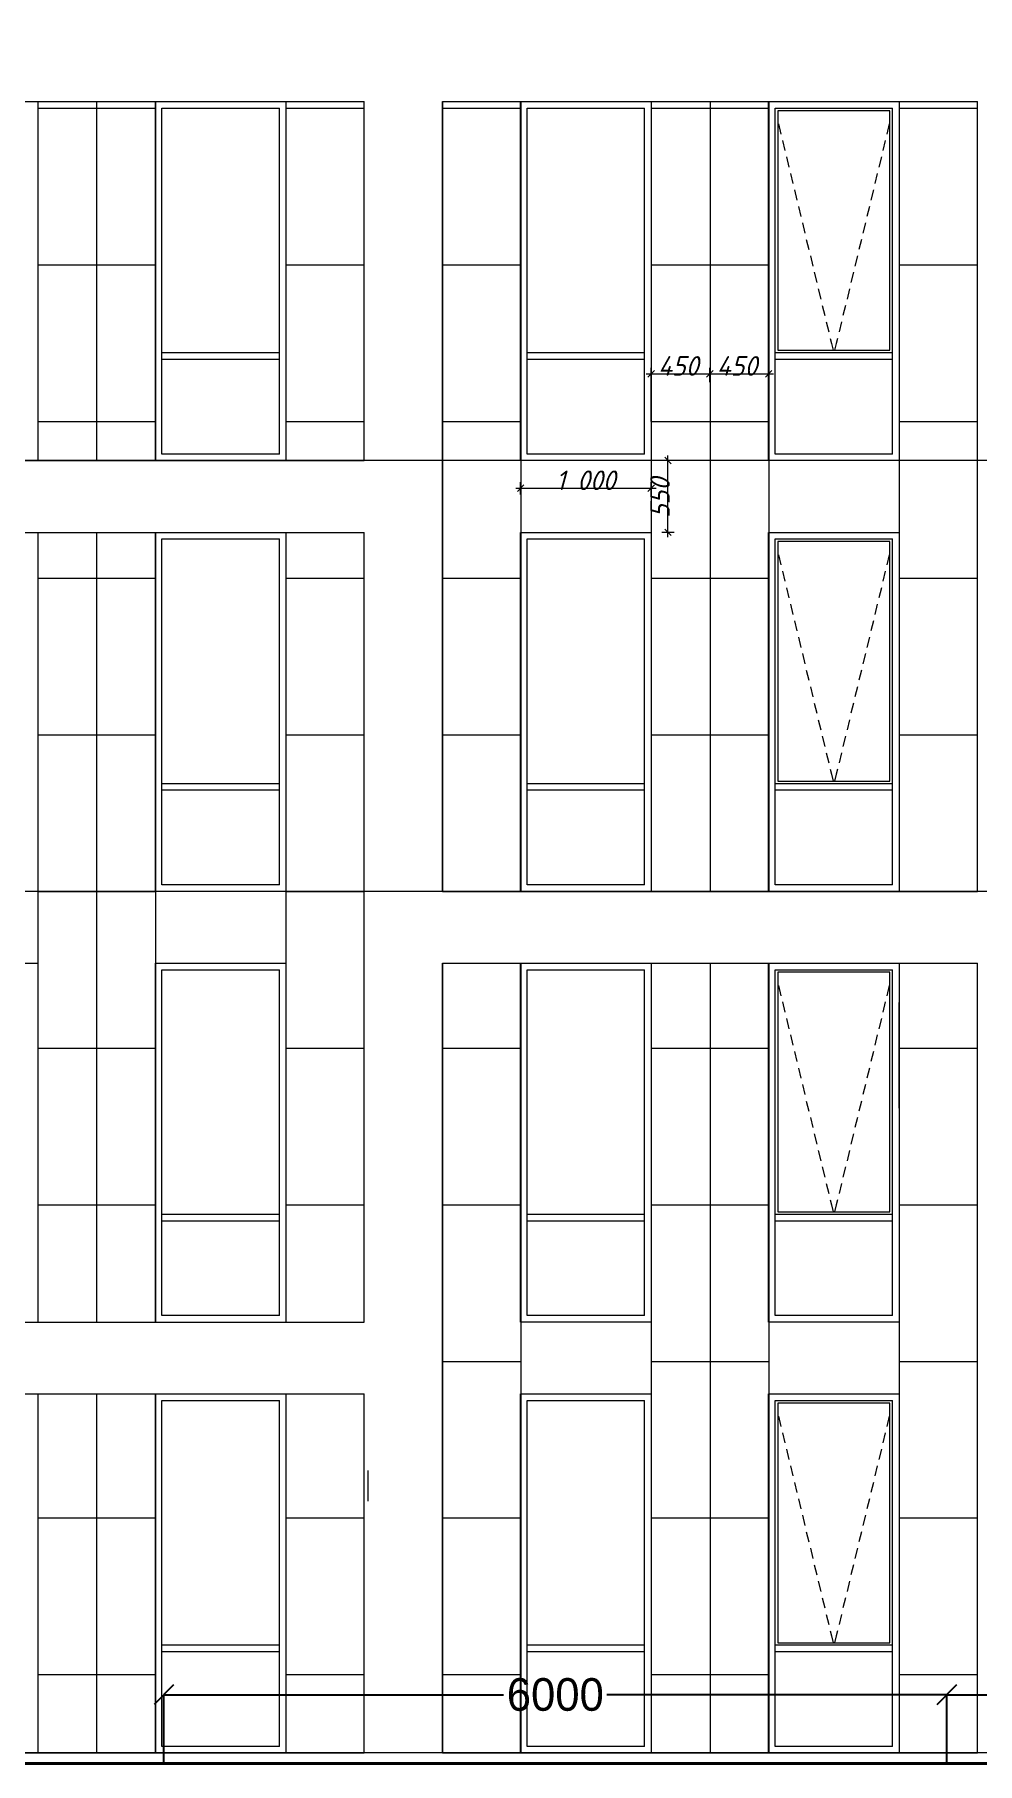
# Model space of a CAD drawing. Header units: millimetres. Extents: x 1499747 to 4230374, y -28481 to 441852.
# Drawn here: x 4077068 to 4084293, y 230445 to 243689 of the extents above; entities that cross this region are included whole.
import ezdxf
from ezdxf.xclip import XClip

# ---------------------------------------------------------------- set-up
doc = ezdxf.new("R2010")
doc.units = ezdxf.units.MM
doc.header["$MEASUREMENT"] = 0
doc.header["$XCLIPFRAME"] = 0
doc.layers.add('0_ANNOT_Dimensions', color=7, linetype='Continuous')
for name, color, linetype, lineweight in [('1 Фасад_42_Витражные окна_Ном._пера__1_Ном._пера__7', 7, 'Continuous', 18), ('1 Фасад_42_Витражные окна_Ном._пера__20_Ном._пера__1', 1, 'Continuous', 18), ('1 Фасад_42_Витражные окна_Ном._пера__92_Ном._пера__233', 233, 'Continuous', 18), ('1 Фасад_42_Выступы_Ном._пера__1_Ном._пера__7', 7, 'Continuous', 18), ('1 Фасад_42_Отделка керамика_Ном._пера__1_Ном._пера__7', 7, 'Continuous', 18), ('1 Фасад_42_Сетка кладки_Ном._пера__20_Ном._пера__1', 1, 'Continuous', 18), ('1 Фасад_42_Сетка кладки_Ном._пера__5_Ном._пера__5', 5, 'Continuous', 18), ('1 Фасад_42_Сетка кладки_Ном._пера__62_Ном._пера__253', 252, 'Continuous', 18), ('Кабель 2х6 mm', 150, 'Continuous', 30)]:
    doc.layers.add(name, color=color, linetype=linetype, lineweight=lineweight)
doc.styles.add('СГЕНЕРИР_СТИЛЬ_1', font='')
doc.styles.get('СГЕНЕРИР_СТИЛЬ_1').set_extended_font_data('GOST Common', italic=True)
doc.dimstyles.get("Standard").update_dxf_attribs({"dimtxt": 0.18, "dimasz": 0.18, "dimexe": 0.18, "dimexo": 0.0625, "dimgap": 0.09, "dimtad": 0, "dimtih": 1, "dimtoh": 1, "dimdec": 4, "dimzin": 0, "dimdsep": 46, "dimtxsty": 'Standard', "dimcen": 0.09, "dimadec": 0, "dimazin": 0, "dimtfac": 1, "dimtdec": 4, "dimtofl": 0, "dimtmove": 0, "dimatfit": 3, "dimfxl": 1, "dimtolj": 1, "dimtzin": 0, "dimarcsym": 0})

# ---------------------------------------------------------------- blocks, each defined once
blk = doc.blocks.new('Чертеж_5_42', base_point=(1557140, 9891))
at = {"layer": '1 Фасад_42_Витражные окна_Ном._пера__1_Ном._пера__7', "color": 252, "linetype": 'Continuous', "true_color": 0x939598}
for p, q in [((1508191, 32391), (1508191, 32691)), ((1508191, 32691), (1508641, 32691)), ((1508641, 32691), (1509091, 32691)), ((1509091, 32391), (1509091, 32691)), ((1510990, 32391), (1510990, 32691)), ((1510990, 32691), (1511440, 32691)), ((1511440, 32691), (1511890, 32691)), ((1511890, 32391), (1511890, 32691)), ((1512890, 32391), (1512890, 32691)), ((1512890, 32691), (1513340, 32691)), ((1512910, 32671), (1512910, 30836)), ((1513770, 32671), (1512910, 32671)), ((1513340, 32691), (1513790, 32691)), ((1513770, 30836), (1513770, 32671)), ((1513790, 32391), (1513790, 32691)), ((1508191, 30991), (1508191, 32391)), ((1509091, 30991), (1509091, 32391)), ((1510990, 30991), (1510990, 32391)), ((1511890, 30991), (1511890, 32391)), ((1512890, 30991), (1512890, 32391)), ((1513790, 30991), (1513790, 32391)), ((1508191, 30816), (1508191, 30991)), ((1509091, 30816), (1509091, 30991)), ((1510990, 30816), (1510990, 30991)), ((1511890, 30816), (1511890, 30991)), ((1512890, 30816), (1512890, 30991)), ((1513790, 30816), (1513790, 30991)), ((1508191, 30791), (1508191, 30816)), ((1508641, 30816), (1508191, 30816)), ((1508191, 30766), (1508191, 30791)), ((1508191, 30041), (1508191, 30766)), ((1508641, 30766), (1508191, 30766)), ((1509091, 30816), (1508641, 30816)), ((1509091, 30766), (1508641, 30766)), ((1509091, 30791), (1509091, 30816)), ((1509091, 30766), (1509091, 30791)), ((1509091, 30041), (1509091, 30766)), ((1510990, 30791), (1510990, 30816)), ((1511440, 30816), (1510990, 30816)), ((1510990, 30766), (1510990, 30791)), ((1510990, 30041), (1510990, 30766)), ((1511440, 30766), (1510990, 30766)), ((1511890, 30816), (1511440, 30816)), ((1511890, 30766), (1511440, 30766)), ((1511890, 30791), (1511890, 30816)), ((1511890, 30766), (1511890, 30791)), ((1511890, 30041), (1511890, 30766)), ((1512890, 30791), (1512890, 30816)), ((1513340, 30816), (1512890, 30816)), ((1512890, 30766), (1512890, 30791)), ((1512890, 30041), (1512890, 30766)), ((1513340, 30766), (1512890, 30766)), ((1512910, 30836), (1513770, 30836)), ((1513790, 30816), (1513340, 30816)), ((1513790, 30766), (1513340, 30766)), ((1513790, 30791), (1513790, 30816)), ((1513790, 30766), (1513790, 30791)), ((1513790, 30041), (1513790, 30766)), ((1508641, 30041), (1508191, 30041)), ((1509091, 30041), (1508641, 30041)), ((1511440, 30041), (1510990, 30041)), ((1511890, 30041), (1511440, 30041)), ((1513340, 30041), (1512890, 30041)), ((1513790, 30041), (1513340, 30041)), ((1508191, 29091), (1508191, 29391)), ((1508191, 29391), (1508641, 29391)), ((1508641, 29391), (1509091, 29391)), ((1509091, 29091), (1509091, 29391)), ((1510990, 29091), (1510990, 29391)), ((1510990, 29391), (1511440, 29391)), ((1511440, 29391), (1511890, 29391)), ((1511890, 29091), (1511890, 29391)), ((1512890, 29091), (1512890, 29391)), ((1512890, 29391), (1513340, 29391)), ((1512910, 29371), (1512910, 27536)), ((1513770, 29371), (1512910, 29371)), ((1513340, 29391), (1513790, 29391)), ((1513770, 27536), (1513770, 29371)), ((1513790, 29091), (1513790, 29391)), ((1508191, 27691), (1508191, 29091)), ((1509091, 27691), (1509091, 29091)), ((1510990, 27691), (1510990, 29091)), ((1511890, 27691), (1511890, 29091)), ((1512890, 27691), (1512890, 29091)), ((1513790, 27691), (1513790, 29091)), ((1508191, 27516), (1508191, 27691)), ((1509091, 27516), (1509091, 27691)), ((1510990, 27516), (1510990, 27691)), ((1511890, 27516), (1511890, 27691)), ((1512890, 27516), (1512890, 27691)), ((1513790, 27516), (1513790, 27691)), ((1508191, 27491), (1508191, 27516)), ((1508641, 27516), (1508191, 27516)), ((1508191, 27466), (1508191, 27491)), ((1508191, 26741), (1508191, 27466)), ((1508641, 27466), (1508191, 27466)), ((1509091, 27516), (1508641, 27516)), ((1509091, 27466), (1508641, 27466)), ((1509091, 27491), (1509091, 27516)), ((1509091, 27466), (1509091, 27491)), ((1509091, 26741), (1509091, 27466)), ((1510990, 27491), (1510990, 27516)), ((1511440, 27516), (1510990, 27516)), ((1510990, 27466), (1510990, 27491)), ((1510990, 26741), (1510990, 27466)), ((1511440, 27466), (1510990, 27466)), ((1511890, 27516), (1511440, 27516)), ((1511890, 27466), (1511440, 27466)), ((1511890, 27491), (1511890, 27516)), ((1511890, 27466), (1511890, 27491)), ((1511890, 26741), (1511890, 27466)), ((1512890, 27491), (1512890, 27516)), ((1513340, 27516), (1512890, 27516)), ((1512890, 27466), (1512890, 27491)), ((1512890, 26741), (1512890, 27466)), ((1513340, 27466), (1512890, 27466)), ((1512910, 27536), (1513770, 27536)), ((1513790, 27516), (1513340, 27516)), ((1513790, 27466), (1513340, 27466)), ((1513790, 27491), (1513790, 27516)), ((1513790, 27466), (1513790, 27491)), ((1513790, 26741), (1513790, 27466)), ((1508641, 26741), (1508191, 26741)), ((1509091, 26741), (1508641, 26741)), ((1511440, 26741), (1510990, 26741)), ((1511890, 26741), (1511440, 26741)), ((1513340, 26741), (1512890, 26741)), ((1513790, 26741), (1513340, 26741)), ((1508191, 25791), (1508191, 26091)), ((1508191, 26091), (1508641, 26091)), ((1508641, 26091), (1509091, 26091)), ((1509091, 25791), (1509091, 26091)), ((1510990, 25791), (1510990, 26091)), ((1510990, 26091), (1511440, 26091)), ((1511440, 26091), (1511890, 26091)), ((1511890, 25791), (1511890, 26091)), ((1512890, 25791), (1512890, 26091)), ((1512890, 26091), (1513340, 26091)), ((1513340, 26091), (1513790, 26091)), ((1513790, 25791), (1513790, 26091)), ((1512910, 26071), (1512910, 24236)), ((1513770, 26071), (1512910, 26071)), ((1513770, 24236), (1513770, 26071)), ((1508191, 24391), (1508191, 25791)), ((1509091, 24391), (1509091, 25791)), ((1510990, 24391), (1510990, 25791)), ((1511890, 24391), (1511890, 25791)), ((1512890, 24391), (1512890, 25791)), ((1513790, 24391), (1513790, 25791)), ((1508191, 24216), (1508191, 24391)), ((1509091, 24216), (1509091, 24391)), ((1510990, 24216), (1510990, 24391)), ((1511890, 24216), (1511890, 24391)), ((1512890, 24216), (1512890, 24391)), ((1513790, 24216), (1513790, 24391)), ((1512910, 24236), (1513770, 24236)), ((1508191, 24191), (1508191, 24216)), ((1508641, 24216), (1508191, 24216)), ((1508191, 24166), (1508191, 24191)), ((1508191, 23441), (1508191, 24166)), ((1508641, 24166), (1508191, 24166)), ((1509091, 24216), (1508641, 24216)), ((1509091, 24166), (1508641, 24166)), ((1509091, 24191), (1509091, 24216)), ((1509091, 24166), (1509091, 24191)), ((1509091, 23441), (1509091, 24166)), ((1510990, 24191), (1510990, 24216)), ((1511440, 24216), (1510990, 24216)), ((1510990, 24166), (1510990, 24191)), ((1510990, 23441), (1510990, 24166)), ((1511440, 24166), (1510990, 24166)), ((1511890, 24216), (1511440, 24216)), ((1511890, 24166), (1511440, 24166)), ((1511890, 24191), (1511890, 24216)), ((1511890, 24166), (1511890, 24191)), ((1511890, 23441), (1511890, 24166)), ((1512890, 24191), (1512890, 24216)), ((1513340, 24216), (1512890, 24216)), ((1512890, 24166), (1512890, 24191)), ((1512890, 23441), (1512890, 24166)), ((1513340, 24166), (1512890, 24166)), ((1513790, 24216), (1513340, 24216)), ((1513790, 24166), (1513340, 24166)), ((1513790, 24191), (1513790, 24216)), ((1513790, 24166), (1513790, 24191)), ((1513790, 23441), (1513790, 24166)), ((1508641, 23441), (1508191, 23441)), ((1509091, 23441), (1508641, 23441)), ((1511440, 23441), (1510990, 23441)), ((1511890, 23441), (1511440, 23441)), ((1513340, 23441), (1512890, 23441)), ((1513790, 23441), (1513340, 23441)), ((1508191, 22491), (1508191, 22791)), ((1508191, 22791), (1508641, 22791)), ((1508641, 22791), (1509091, 22791)), ((1509091, 22491), (1509091, 22791)), ((1510990, 22491), (1510990, 22791)), ((1510990, 22791), (1511440, 22791)), ((1511440, 22791), (1511890, 22791)), ((1511890, 22491), (1511890, 22791)), ((1512890, 22491), (1512890, 22791)), ((1512890, 22791), (1513340, 22791)), ((1513340, 22791), (1513790, 22791)), ((1513790, 22491), (1513790, 22791)), ((1512910, 22771), (1512910, 20936)), ((1513770, 22771), (1512910, 22771)), ((1513770, 20936), (1513770, 22771)), ((1508191, 21091), (1508191, 22491)), ((1509091, 21091), (1509091, 22491)), ((1510990, 21091), (1510990, 22491)), ((1511890, 21091), (1511890, 22491)), ((1512890, 21091), (1512890, 22491)), ((1513790, 21091), (1513790, 22491)), ((1508191, 20916), (1508191, 21091)), ((1509091, 20916), (1509091, 21091)), ((1510990, 20916), (1510990, 21091)), ((1511890, 20916), (1511890, 21091)), ((1512890, 20916), (1512890, 21091)), ((1513790, 20916), (1513790, 21091)), ((1512910, 20936), (1513770, 20936)), ((1508191, 20891), (1508191, 20916)), ((1508641, 20916), (1508191, 20916)), ((1508191, 20866), (1508191, 20891)), ((1508191, 20141), (1508191, 20866)), ((1508641, 20866), (1508191, 20866)), ((1509091, 20916), (1508641, 20916)), ((1509091, 20866), (1508641, 20866)), ((1509091, 20891), (1509091, 20916)), ((1509091, 20866), (1509091, 20891)), ((1509091, 20141), (1509091, 20866)), ((1510990, 20891), (1510990, 20916)), ((1511440, 20916), (1510990, 20916)), ((1510990, 20866), (1510990, 20891)), ((1510990, 20141), (1510990, 20866)), ((1511440, 20866), (1510990, 20866)), ((1511890, 20916), (1511440, 20916)), ((1511890, 20866), (1511440, 20866)), ((1511890, 20891), (1511890, 20916)), ((1511890, 20866), (1511890, 20891)), ((1511890, 20141), (1511890, 20866)), ((1512890, 20891), (1512890, 20916)), ((1513340, 20916), (1512890, 20916)), ((1512890, 20866), (1512890, 20891)), ((1512890, 20141), (1512890, 20866)), ((1513340, 20866), (1512890, 20866)), ((1513790, 20916), (1513340, 20916)), ((1513790, 20866), (1513340, 20866)), ((1513790, 20891), (1513790, 20916)), ((1513790, 20866), (1513790, 20891)), ((1513790, 20141), (1513790, 20866)), ((1508641, 20141), (1508191, 20141)), ((1509091, 20141), (1508641, 20141)), ((1511440, 20141), (1510990, 20141)), ((1511890, 20141), (1511440, 20141)), ((1513340, 20141), (1512890, 20141)), ((1513790, 20141), (1513340, 20141))]:
    blk.add_line(p, q, dxfattribs=at)
at = {"layer": '1 Фасад_42_Витражные окна_Ном._пера__20_Ном._пера__1', "color": 252, "linetype": 'Continuous', "true_color": 0x939598}
blk.add_line((1509768, 22255), (1509768, 22019), dxfattribs=at)
at = {"layer": '1 Фасад_42_Витражные окна_Ном._пера__92_Ном._пера__233', "color": 252, "linetype": 'Continuous', "true_color": 0x939598}
for p, q in [((1512916, 32570), (1512935, 32492)), ((1513765, 32570), (1513746, 32492)), ((1512946, 32444), (1512965, 32366)), ((1512977, 32317), (1512996, 32239)), ((1513704, 32317), (1513685, 32239)), ((1513734, 32444), (1513715, 32366)), ((1513007, 32191), (1513026, 32113)), ((1513673, 32191), (1513654, 32113)), ((1513038, 32064), (1513057, 31987)), ((1513643, 32064), (1513624, 31987)), ((1513068, 31938), (1513087, 31860)), ((1513612, 31938), (1513593, 31860)), ((1513099, 31812), (1513118, 31734)), ((1513582, 31812), (1513563, 31734)), ((1513129, 31685), (1513148, 31608)), ((1513551, 31685), (1513532, 31608)), ((1513160, 31559), (1513179, 31481)), ((1513521, 31559), (1513502, 31481)), ((1513190, 31433), (1513209, 31355)), ((1513490, 31433), (1513471, 31355)), ((1513221, 31306), (1513240, 31228)), ((1513460, 31306), (1513441, 31228)), ((1513251, 31180), (1513270, 31102)), ((1513429, 31180), (1513410, 31102)), ((1513282, 31053), (1513301, 30976)), ((1513399, 31053), (1513380, 30976)), ((1513312, 30927), (1513321, 30889)), ((1513321, 30889), (1513334, 30836)), ((1513359, 30889), (1513346, 30836)), ((1513368, 30927), (1513359, 30889)), ((1512916, 29270), (1512935, 29192)), ((1513765, 29270), (1513746, 29192)), ((1512946, 29144), (1512965, 29066)), ((1513734, 29144), (1513715, 29066)), ((1512977, 29017), (1512996, 28939)), ((1513704, 29017), (1513685, 28939)), ((1513007, 28891), (1513026, 28813)), ((1513673, 28891), (1513654, 28813)), ((1513038, 28764), (1513057, 28687)), ((1513643, 28764), (1513624, 28687)), ((1513068, 28638), (1513087, 28560)), ((1513612, 28638), (1513593, 28560)), ((1513099, 28512), (1513118, 28434)), ((1513582, 28512), (1513563, 28434)), ((1513129, 28385), (1513148, 28308)), ((1513551, 28385), (1513532, 28308)), ((1513160, 28259), (1513179, 28181)), ((1513521, 28259), (1513502, 28181)), ((1513190, 28133), (1513209, 28055)), ((1513490, 28133), (1513471, 28055)), ((1513221, 28006), (1513240, 27928)), ((1513460, 28006), (1513441, 27928)), ((1513251, 27880), (1513270, 27802)), ((1513429, 27880), (1513410, 27802)), ((1513282, 27753), (1513301, 27676)), ((1513399, 27753), (1513380, 27676)), ((1513312, 27627), (1513321, 27589)), ((1513321, 27589), (1513334, 27536)), ((1513359, 27589), (1513346, 27536)), ((1513368, 27627), (1513359, 27589)), ((1512916, 25970), (1512935, 25892)), ((1513765, 25970), (1513746, 25892)), ((1512946, 25844), (1512965, 25766)), ((1513734, 25844), (1513715, 25766)), ((1512977, 25717), (1512996, 25639)), ((1513704, 25717), (1513685, 25639)), ((1513007, 25591), (1513026, 25513)), ((1513673, 25591), (1513654, 25513)), ((1513038, 25464), (1513057, 25387)), ((1513643, 25464), (1513624, 25387)), ((1513068, 25338), (1513087, 25260)), ((1513612, 25338), (1513593, 25260)), ((1513099, 25212), (1513118, 25134)), ((1513582, 25212), (1513563, 25134)), ((1513129, 25085), (1513148, 25008)), ((1513551, 25085), (1513532, 25008)), ((1513160, 24959), (1513179, 24881)), ((1513521, 24959), (1513502, 24881)), ((1513190, 24833), (1513209, 24755)), ((1513490, 24833), (1513471, 24755)), ((1513221, 24706), (1513240, 24628)), ((1513460, 24706), (1513441, 24628)), ((1513251, 24580), (1513270, 24502)), ((1513429, 24580), (1513410, 24502)), ((1513282, 24453), (1513301, 24376)), ((1513399, 24453), (1513380, 24376)), ((1513312, 24327), (1513321, 24289)), ((1513321, 24289), (1513334, 24236)), ((1513359, 24289), (1513346, 24236)), ((1513368, 24327), (1513359, 24289)), ((1512916, 22670), (1512935, 22592)), ((1513765, 22670), (1513746, 22592)), ((1512946, 22544), (1512965, 22466)), ((1513734, 22544), (1513715, 22466)), ((1512977, 22417), (1512996, 22339)), ((1513704, 22417), (1513685, 22339)), ((1513007, 22291), (1513026, 22213)), ((1513673, 22291), (1513654, 22213)), ((1513038, 22164), (1513057, 22087)), ((1513643, 22164), (1513624, 22087)), ((1513068, 22038), (1513087, 21960)), ((1513612, 22038), (1513593, 21960)), ((1513099, 21912), (1513118, 21834)), ((1513582, 21912), (1513563, 21834)), ((1513129, 21785), (1513148, 21708)), ((1513551, 21785), (1513532, 21708)), ((1513160, 21659), (1513179, 21581)), ((1513521, 21659), (1513502, 21581)), ((1513190, 21533), (1513209, 21455)), ((1513490, 21533), (1513471, 21455)), ((1513221, 21406), (1513240, 21328)), ((1513460, 21406), (1513441, 21328)), ((1513251, 21280), (1513270, 21202)), ((1513429, 21280), (1513410, 21202)), ((1513282, 21153), (1513301, 21076)), ((1513399, 21153), (1513380, 21076)), ((1513312, 21027), (1513321, 20989)), ((1513321, 20989), (1513334, 20936)), ((1513359, 20989), (1513346, 20936)), ((1513368, 21027), (1513359, 20989))]:
    blk.add_line(p, q, dxfattribs=at)
at = {"layer": '1 Фасад_42_Выступы_Ном._пера__1_Ном._пера__7', "color": 252, "linetype": 'Continuous', "true_color": 0x939598}
for p, q in [((1505490, 32741), (1509741, 32741)), ((1509741, 29991), (1509741, 32741)), ((1510341, 26691), (1510341, 32741)), ((1510341, 32741), (1514441, 32741)), ((1514441, 26691), (1514441, 32741)), ((1505490, 29991), (1509741, 29991)), ((1505490, 29441), (1509741, 29441)), ((1509741, 23391), (1509741, 29441)), ((1510341, 26691), (1514441, 26691)), ((1510341, 20091), (1510341, 26141)), ((1510341, 26141), (1514441, 26141)), ((1514441, 20091), (1514441, 26141)), ((1505490, 23391), (1509741, 23391)), ((1505490, 22841), (1509741, 22841)), ((1509741, 20091), (1509741, 22841)), ((1505490, 20091), (1509741, 20091)), ((1510341, 20091), (1514441, 20091))]:
    blk.add_line(p, q, dxfattribs=at)
at = {"layer": '1 Фасад_42_Отделка керамика_Ном._пера__1_Ном._пера__7', "color": 252, "linetype": 'Continuous', "true_color": 0x939598}
for p, q in [((1507241, 32741), (1507241, 29991)), ((1508141, 29991), (1508141, 32741)), ((1509141, 32741), (1509141, 29991)), ((1510940, 29991), (1510940, 32741)), ((1511940, 32741), (1511940, 29991)), ((1512840, 29991), (1512840, 32741)), ((1511940, 29991), (1510940, 29991)), ((1513840, 29991), (1512840, 29991)), ((1507241, 29441), (1507241, 26691)), ((1508141, 26691), (1508141, 29441)), ((1509141, 29441), (1509141, 26691)), ((1510940, 26691), (1510940, 29441)), ((1510940, 29441), (1511940, 29441)), ((1511940, 29441), (1511940, 26691)), ((1512840, 26691), (1512840, 29441)), ((1512840, 29441), (1513840, 29441)), ((1507241, 26691), (1506241, 26691)), ((1509141, 26691), (1508141, 26691)), ((1506241, 26141), (1507241, 26141)), ((1507241, 26141), (1507241, 23391)), ((1508141, 26141), (1509141, 26141)), ((1508141, 23391), (1508141, 26141)), ((1509141, 26141), (1509141, 23391)), ((1510940, 23391), (1510940, 26141)), ((1511940, 26141), (1511940, 23391)), ((1512840, 23391), (1512840, 26141)), ((1511940, 23391), (1510940, 23391)), ((1513840, 23391), (1512840, 23391)), ((1507241, 22841), (1507241, 20091)), ((1508141, 20091), (1508141, 22841)), ((1509141, 22841), (1509141, 20091)), ((1510940, 20091), (1510940, 22841)), ((1510940, 22841), (1511940, 22841)), ((1511940, 22841), (1511940, 20091)), ((1512840, 20091), (1512840, 22841)), ((1512840, 22841), (1513840, 22841))]:
    blk.add_line(p, q, dxfattribs=at)
at = {"layer": '1 Фасад_42_Сетка кладки_Ном._пера__20_Ном._пера__1', "color": 252, "linetype": 'Continuous', "true_color": 0x939598}
for p, q in [((1511903, 30655), (1511940, 30655)), ((1511965, 30680), (1511915, 30630)), ((1511940, 30291), (1511940, 30702)), ((1511940, 30655), (1512390, 30655)), ((1512415, 30680), (1512365, 30630)), ((1512415, 30680), (1512365, 30630)), ((1512390, 30591), (1512390, 30702)), ((1512390, 30591), (1512390, 30702)), ((1512390, 30655), (1512840, 30655)), ((1512815, 30630), (1512865, 30680)), ((1512840, 30291), (1512840, 30702)), ((1512840, 30655), (1512878, 30655)), ((1512116, 29991), (1512022, 29991)), ((1512094, 29966), (1512044, 30016)), ((1512069, 29991), (1512069, 30029)), ((1512069, 29441), (1512069, 29991)), ((1510965, 29804), (1510915, 29754)), ((1510940, 29732), (1510940, 29826)), ((1511915, 29754), (1511965, 29804)), ((1511940, 29732), (1511940, 29826)), ((1510903, 29779), (1510940, 29779)), ((1510940, 29779), (1511940, 29779)), ((1511940, 29779), (1511978, 29779)), ((1512116, 29441), (1512022, 29441)), ((1512044, 29466), (1512094, 29416)), ((1512069, 29404), (1512069, 29441)), ((1513840, 25031), (1513840, 25841))]:
    blk.add_line(p, q, dxfattribs=at)
at = {"layer": '1 Фасад_42_Сетка кладки_Ном._пера__5_Ном._пера__5', "color": 252, "linetype": 'Continuous', "true_color": 0x939598}
for p, q in [((1529845, 29991), (1498778, 29991)), ((1529845, 29991), (1498778, 29991)), ((1529845, 26691), (1498778, 26691)), ((1529845, 26691), (1498778, 26691))]:
    blk.add_line(p, q, dxfattribs=at)
at = {"layer": '1 Фасад_42_Сетка кладки_Ном._пера__62_Ном._пера__253', "color": 252, "linetype": 'Continuous', "true_color": 0x939598}
for p, q in [((1507240, 32741), (1507240, 29991)), ((1507691, 32741), (1507691, 29991)), ((1508141, 32741), (1508141, 29991)), ((1509140, 32741), (1509140, 29991)), ((1510341, 32741), (1510341, 26691)), ((1510941, 32741), (1510941, 29991)), ((1511940, 32741), (1511940, 26691)), ((1512391, 32741), (1512391, 26691)), ((1512841, 32741), (1512841, 29991)), ((1513840, 32741), (1513840, 29991)), ((1507241, 32691), (1508141, 32691)), ((1509140, 32691), (1509141, 32691)), ((1509141, 32691), (1509741, 32691)), ((1510341, 32691), (1510940, 32691)), ((1510940, 32691), (1510941, 32691)), ((1511940, 32691), (1512840, 32691)), ((1513840, 32691), (1514441, 32691)), ((1507241, 31491), (1508141, 31491)), ((1509140, 31491), (1509141, 31491)), ((1509141, 31491), (1509741, 31491)), ((1510341, 31491), (1510940, 31491)), ((1510940, 31491), (1510941, 31491)), ((1511940, 31491), (1512840, 31491)), ((1513840, 31491), (1514441, 31491)), ((1507241, 30291), (1508141, 30291)), ((1509140, 30291), (1509141, 30291)), ((1509141, 30291), (1509741, 30291)), ((1510341, 30291), (1510940, 30291)), ((1510940, 30291), (1510941, 30291)), ((1511940, 30291), (1512840, 30291)), ((1513840, 30291), (1514441, 30291)), ((1510941, 29991), (1510941, 29441)), ((1512841, 29991), (1512841, 29441)), ((1513840, 29991), (1513840, 29441)), ((1507240, 29441), (1507240, 26691)), ((1507691, 29441), (1507691, 23391)), ((1508141, 29441), (1508141, 26691)), ((1509140, 29441), (1509140, 26691)), ((1510941, 29441), (1510941, 26691)), ((1512841, 29441), (1512841, 26691)), ((1513840, 29441), (1513840, 26691)), ((1507241, 29091), (1508141, 29091)), ((1509140, 29091), (1509141, 29091)), ((1509141, 29091), (1509741, 29091)), ((1510341, 29091), (1510940, 29091)), ((1510940, 29091), (1510941, 29091)), ((1511940, 29091), (1512840, 29091)), ((1513840, 29091), (1514441, 29091)), ((1507241, 27891), (1508141, 27891)), ((1509140, 27891), (1509141, 27891)), ((1509141, 27891), (1509741, 27891)), ((1510341, 27891), (1510940, 27891)), ((1510940, 27891), (1510941, 27891)), ((1511940, 27891), (1512840, 27891)), ((1513840, 27891), (1514441, 27891)), ((1507240, 26691), (1507240, 26141)), ((1507241, 26691), (1508141, 26691)), ((1508141, 26691), (1508141, 26141)), ((1509140, 26691), (1509140, 26141)), ((1509140, 26691), (1509741, 26691)), ((1507240, 26141), (1507240, 23391)), ((1508141, 26141), (1508141, 23391)), ((1509140, 26141), (1509140, 23391)), ((1510341, 26141), (1510341, 20091)), ((1510941, 26141), (1510941, 23391)), ((1511940, 26141), (1511940, 20091)), ((1512391, 26141), (1512391, 20091)), ((1512841, 26141), (1512841, 23391)), ((1513840, 26141), (1513840, 23391)), ((1507241, 25491), (1508141, 25491)), ((1509140, 25491), (1509141, 25491)), ((1509141, 25491), (1509741, 25491)), ((1510341, 25491), (1510940, 25491)), ((1510940, 25491), (1510941, 25491)), ((1511940, 25491), (1512840, 25491)), ((1513840, 25491), (1514441, 25491)), ((1507241, 24291), (1508141, 24291)), ((1509140, 24291), (1509141, 24291)), ((1509141, 24291), (1509741, 24291)), ((1510341, 24291), (1510940, 24291)), ((1510940, 24291), (1510941, 24291)), ((1511940, 24291), (1512840, 24291)), ((1513840, 24291), (1514441, 24291)), ((1510941, 23391), (1510941, 22841)), ((1512841, 23391), (1512841, 22841)), ((1513840, 23391), (1513840, 22841)), ((1510341, 23091), (1510941, 23091)), ((1511940, 23091), (1512840, 23091)), ((1513840, 23091), (1514441, 23091)), ((1507240, 22841), (1507240, 20091)), ((1507691, 22841), (1507691, 20091)), ((1508141, 22841), (1508141, 20091)), ((1509140, 22841), (1509140, 20091)), ((1510941, 22841), (1510941, 20091)), ((1512841, 22841), (1512841, 20091)), ((1513840, 22841), (1513840, 20091)), ((1507241, 21891), (1508141, 21891)), ((1509140, 21891), (1509141, 21891)), ((1509141, 21891), (1509741, 21891)), ((1510341, 21891), (1510940, 21891)), ((1510940, 21891), (1510941, 21891)), ((1511940, 21891), (1512840, 21891)), ((1513840, 21891), (1514441, 21891)), ((1507241, 20691), (1508141, 20691)), ((1509140, 20691), (1509141, 20691)), ((1509141, 20691), (1509741, 20691)), ((1510341, 20691), (1510940, 20691)), ((1510940, 20691), (1510941, 20691)), ((1511940, 20691), (1512840, 20691)), ((1513840, 20691), (1514441, 20691))]:
    blk.add_line(p, q, dxfattribs=at)
at = {"layer": '1 Фасад_42_Сетка кладки_Ном._пера__20_Ном._пера__1', "color": 252, "linetype": 'Continuous', "true_color": 0x939598, "char_height": 150, "attachment_point": 7, "style": 'СГЕНЕРИР_СТИЛЬ_1'}
for s, insert in [('\\A1;{\\pql;\\fGOST Common|b0|i1|c204|p0;\\W1.000000;450}', (1511993, 30641)), ('\\A1;{\\pql;\\fGOST Common|b0|i1|c204|p0;\\W1.000000;450}', (1512443, 30641)), ('\\A1;{\\pql;\\fGOST Common|b0|i1|c204|p0;\\W1.000000;1\xa0000}', (1511210, 29765))]:
    blk.add_mtext(s, dxfattribs=dict(at, insert=insert))
at = {"layer": '1 Фасад_42_Сетка кладки_Ном._пера__20_Ном._пера__1', "color": 252, "linetype": 'Continuous', "true_color": 0x939598, "insert": (1512083, 29552), "char_height": 150, "attachment_point": 7, "rotation": 90, "style": 'СГЕНЕРИР_СТИЛЬ_1'}
blk.add_mtext('\\A1;{\\pql;\\fGOST Common|b0|i1|c204|p0;\\W1.000000;550}', dxfattribs=at)
blk = doc.blocks.new('_Oblique')
at = {"color": 0, "linetype": 'ByBlock', "lineweight": -2}
blk.add_line((-0.5, -0.5), (0.5, 0.5), dxfattribs=at)
blk = doc.blocks.new('*D816')
at = {"layer": '0_ANNOT_Dimensions', "color": 0, "lineweight": -2, "transparency": 16777216}
for p, q in [((4084058, 230446), (4084058, 230972)), ((4084058, 230972), (4086662, 230972)), ((4090058, 230972), (4087454, 230972)), ((4090058, 230446), (4090058, 230972))]:
    blk.add_line(p, q, dxfattribs=at)
at = {"layer": 'Defpoints', "color": 0, "lineweight": 30, "transparency": 16777216}
for p in [(4090058, 230972), (4084058, 230445), (4090058, 230445)]:
    blk.add_point(p, dxfattribs=at)
at = {"layer": '0_ANNOT_Dimensions', "color": 0, "lineweight": -2, "transparency": 16777216, "xscale": 150, "yscale": 150, "zscale": 150, "rotation": 180}
blk.add_blockref('_Oblique', (4084058, 230972), dxfattribs=at)
at = {"layer": '0_ANNOT_Dimensions', "color": 0, "lineweight": -2, "transparency": 16777216, "xscale": 150, "yscale": 150, "zscale": 150}
blk.add_blockref('_Oblique', (4090058, 230972), dxfattribs=at)
at = {"layer": '0_ANNOT_Dimensions', "color": 0, "lineweight": 25, "transparency": 16777216, "insert": (4087058, 230972), "char_height": 250, "attachment_point": 5}
blk.add_mtext('\\A1;6000', dxfattribs=at)
blk = doc.blocks.new('*D817')
at = {"layer": '0_ANNOT_Dimensions', "color": 0, "lineweight": -2, "transparency": 16777216}
for p, q in [((4078058, 230446), (4078058, 230972)), ((4078058, 230972), (4080662, 230972)), ((4084058, 230972), (4081454, 230972)), ((4084058, 230446), (4084058, 230972))]:
    blk.add_line(p, q, dxfattribs=at)
at = {"layer": 'Defpoints', "color": 0, "lineweight": 30, "transparency": 16777216}
for p in [(4084058, 230972), (4078058, 230445), (4084058, 230445)]:
    blk.add_point(p, dxfattribs=at)
at = {"layer": '0_ANNOT_Dimensions', "color": 0, "lineweight": -2, "transparency": 16777216, "xscale": 150, "yscale": 150, "zscale": 150, "rotation": 180}
blk.add_blockref('_Oblique', (4078058, 230972), dxfattribs=at)
at = {"layer": '0_ANNOT_Dimensions', "color": 0, "lineweight": -2, "transparency": 16777216, "xscale": 150, "yscale": 150, "zscale": 150}
blk.add_blockref('_Oblique', (4084058, 230972), dxfattribs=at)
at = {"layer": '0_ANNOT_Dimensions', "color": 0, "lineweight": 25, "transparency": 16777216, "insert": (4081058, 230972), "char_height": 250, "attachment_point": 5}
blk.add_mtext('\\A1;6000', dxfattribs=at)

msp = doc.modelspace()

# ---------------------------------------------------------------- block references
at = {"layer": 'Кабель 2х6 mm', "lineweight": 35}
ref = msp.add_blockref('Чертеж_5_42', (4126992.37118, 220325.48676), dxfattribs=at)
XClip(ref).set_block_clipping_path([(1496000, -1299.0576434789), (1580000, 60181.6414690267)])

# ---------------------------------------------------------------- next in the draw order: linework, layer by layer
at = {"layer": 'Кабель 2х6 mm', "color": 18, "lineweight": 20, "true_color": 0x000000}
msp.add_lwpolyline([(4075342.36916, 256375.48676), (4098492.37117, 256375.48676), (4098492.37117, 230525.48676), (4075342.36916, 230525.48676)], close=True, dxfattribs=at)
at = {"layer": 'Кабель 2х6 mm', "color": 244, "lineweight": 40, "true_color": 0x991b1e}
for points in [[(4075262.33001, 233649.67367), (4075262.33001, 230445.48676), (4078058.14315, 230445.48676)], [(4084058.14315, 230445.48676), (4090058.14315, 230445.48676)]]:
    msp.add_lwpolyline(points, dxfattribs=at)
at = {"layer": 'Кабель 2х6 mm', "color": 11, "lineweight": 40, "true_color": 0xf27172}
msp.add_lwpolyline([(4078058.14315, 230445.48676), (4084058.14315, 230445.48676)], dxfattribs=at)

# ---------------------------------------------------------------- next in the draw order: dimensions: what is measured, and where the dimension line sits
at = {"layer": '0_ANNOT_Dimensions', "lineweight": 25}
for base, p1, p2, picture, middle in [((4084058.14315, 230972.05793), (4078058.14315, 230445.48676), (4084058.14315, 230445.48676), '*D817', (4081058.14315, 230972.05793)), ((4090058.14315, 230972.05793), (4084058.14315, 230445.48676), (4090058.14315, 230445.48676), '*D816', (4087058.14315, 230972.05793))]:
    dim = msp.add_linear_dim(base=base, p1=p1, p2=p2, dimstyle='Standard', override={"dimtxt": 250, "dimasz": 150, "dimdec": 0, "dimblk1": 'Oblique', "dimblk2": 'Oblique', "dimsah": 1}, dxfattribs=at)
    dim.commit()
    dim.dimension.update_dxf_attribs({"geometry": picture, "text_midpoint": middle})

doc.saveas('drawing.dxf')
